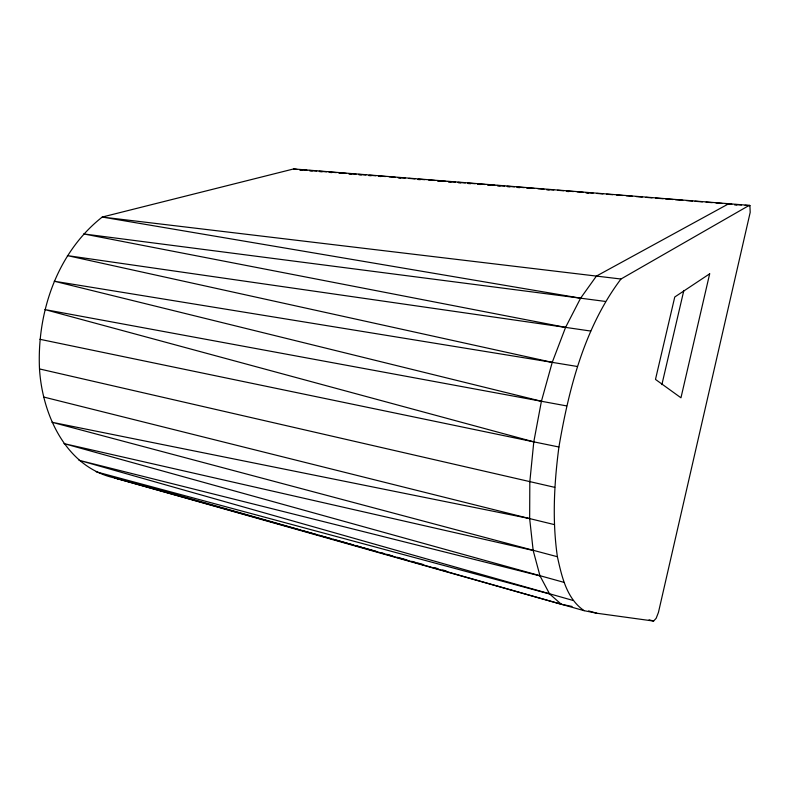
<?xml version="1.0" encoding="UTF-8"?>
<svg xmlns="http://www.w3.org/2000/svg" width="790" height="790" viewBox="0 0 790 790"><rect width="100%" height="100%" fill="white"/><g stroke="black" fill="none" stroke-linecap="round" stroke-linejoin="round"><path stroke-width="1.19" d="M584.156 610.68C566.43 598.553 561.779 576.364 557.394 556.733C552.131 520.294 554.145 483.371 558.915 447.002C568.998 388.088 584.432 327.534 620.96 279.018L749.345 205.311L749.908 205.667L750.194 212.362L658.445 612.418L656.144 618.323L653.597 621.058L596.835 613.238L584.156 610.68L561.305 604.261L549.593 593.942L540.005 575.89L533.171 550.472L529.656 518.596L529.823 481.732L533.793 441.857L541.407 401.271L552.23 362.363L565.581 327.386L580.601 298.185L596.411 276.085L728.874 203.672L729.447 204.037M572.049 606.463L561.305 604.261L114.797 478.009C65.926 467.364 42.305 414.661 39.5 368.93C36.863 312.623 56.939 252.691 102.236 217.053L293.643 168.942L749.641 205.4M661.882 384.621L683.834 290.483M297.089 169.465L293.643 168.942M299.548 169.662L306.915 170.255M309.374 170.452L316.741 171.035M319.2 171.233L326.566 171.825M329.025 172.023L336.392 172.615M338.851 172.803L346.218 173.395M348.676 173.593L356.043 174.185M358.502 174.383L365.879 174.965M369.562 175.261L375.704 175.755M379.388 176.052L385.53 176.535M389.213 176.832L395.356 177.325M399.039 177.622L405.181 178.106M408.865 178.402L415.007 178.895M418.69 179.192L424.832 179.686M428.516 179.972L434.658 180.466M438.341 180.762L445.718 181.354M448.167 181.542L455.544 182.135M457.993 182.332L465.369 182.925M467.818 183.122L475.195 183.705M477.654 183.902L485.021 184.495M487.479 184.692L494.846 185.275M497.305 185.472L504.672 186.065M507.131 186.262L514.497 186.845M516.956 187.042L524.323 187.635M526.782 187.832L534.149 188.425M537.832 188.711L543.974 189.205M547.668 189.501L553.8 189.995M557.493 190.281L563.635 190.775M567.319 191.071L573.461 191.565M577.144 191.861L583.287 192.345M586.97 192.642L593.112 193.135M596.796 193.431L602.938 193.915M606.621 194.212L612.764 194.705M616.447 195.002L622.589 195.486M626.273 195.782L632.415 196.275M636.098 196.572L642.24 197.066M645.924 197.352L652.066 197.846M655.749 198.142L663.126 198.734M665.575 198.922L672.952 199.514M675.411 199.712L682.777 200.305M686.461 200.601L692.603 201.085M695.062 201.282L702.429 201.875M706.112 202.171L712.254 202.655M715.938 202.951L722.08 203.445M725.763 203.741L731.856 204.225M735.47 204.511L741.484 204.995M745.089 205.281L749.908 205.667M299.993 170.038L302.442 170.235M309.808 170.828L312.267 171.025M319.634 171.618L322.093 171.815M329.46 172.398L331.909 172.595M339.275 173.188L341.734 173.385M349.101 173.978L351.55 174.175M358.917 174.758L361.376 174.955M368.742 175.548L371.201 175.745M378.558 176.338L381.017 176.535M398.209 177.908L400.658 178.106M417.851 179.488L420.31 179.686M437.492 181.058L441.175 181.354M448.542 181.947L451.001 182.144M458.368 182.727L460.817 182.925M468.184 183.517L470.643 183.714M478.009 184.307L480.458 184.505M487.825 185.087L490.284 185.285M497.651 185.877L500.11 186.075M507.476 186.667L509.925 186.865M517.292 187.457L519.751 187.645M527.118 188.237L529.567 188.435M546.759 189.817L549.218 190.015M566.4 191.387L568.859 191.585M586.042 192.958L588.501 193.155M734.493 204.857L736.902 205.054M620.96 279.018L102.236 217.053L580.601 298.185L605.476 301.444M580.601 298.185L83.681 233.929L565.581 327.386L590.683 331.05M565.581 327.386L67.397 255.614L552.23 362.363L577.46 366.501M552.23 362.363L54.224 281.22L541.407 401.271L566.647 405.912M541.407 401.271L44.902 309.571L533.793 441.857L558.915 447.002M554.254 524.58L529.656 518.596L51.962 422.255L557.394 556.733M39.915 339.295L533.793 441.857M121.986 479.52L114.797 478.009L300.082 529.981M554.728 487.341L39.5 368.93M533.171 550.472L63.98 443.605L563.793 582.309M43.618 397.015L529.656 518.596M540.005 575.89L78.99 460.284L572.918 600.41M549.593 593.942L96.202 471.808L561.305 604.261M649.094 619.814L653.597 621.058M302.452 530.653L316.701 534.652M319.081 535.314L330.961 538.642M333.331 539.313L347.59 543.313M349.96 543.974L353.525 544.981M355.895 545.643L361.84 547.312M364.21 547.974L376.089 551.311M380.839 552.644L384.404 553.642M386.784 554.304L392.719 555.972M397.469 557.306L406.969 559.972M411.718 561.305L415.283 562.302M417.663 562.974L423.598 564.633M434.283 567.635L437.848 568.632M442.598 569.965L446.162 570.963M588.58 610.917L596.835 613.238M709.667 273.814L680.96 397.795L655.483 379.417L674.759 297L709.667 273.814"/></g></svg>
